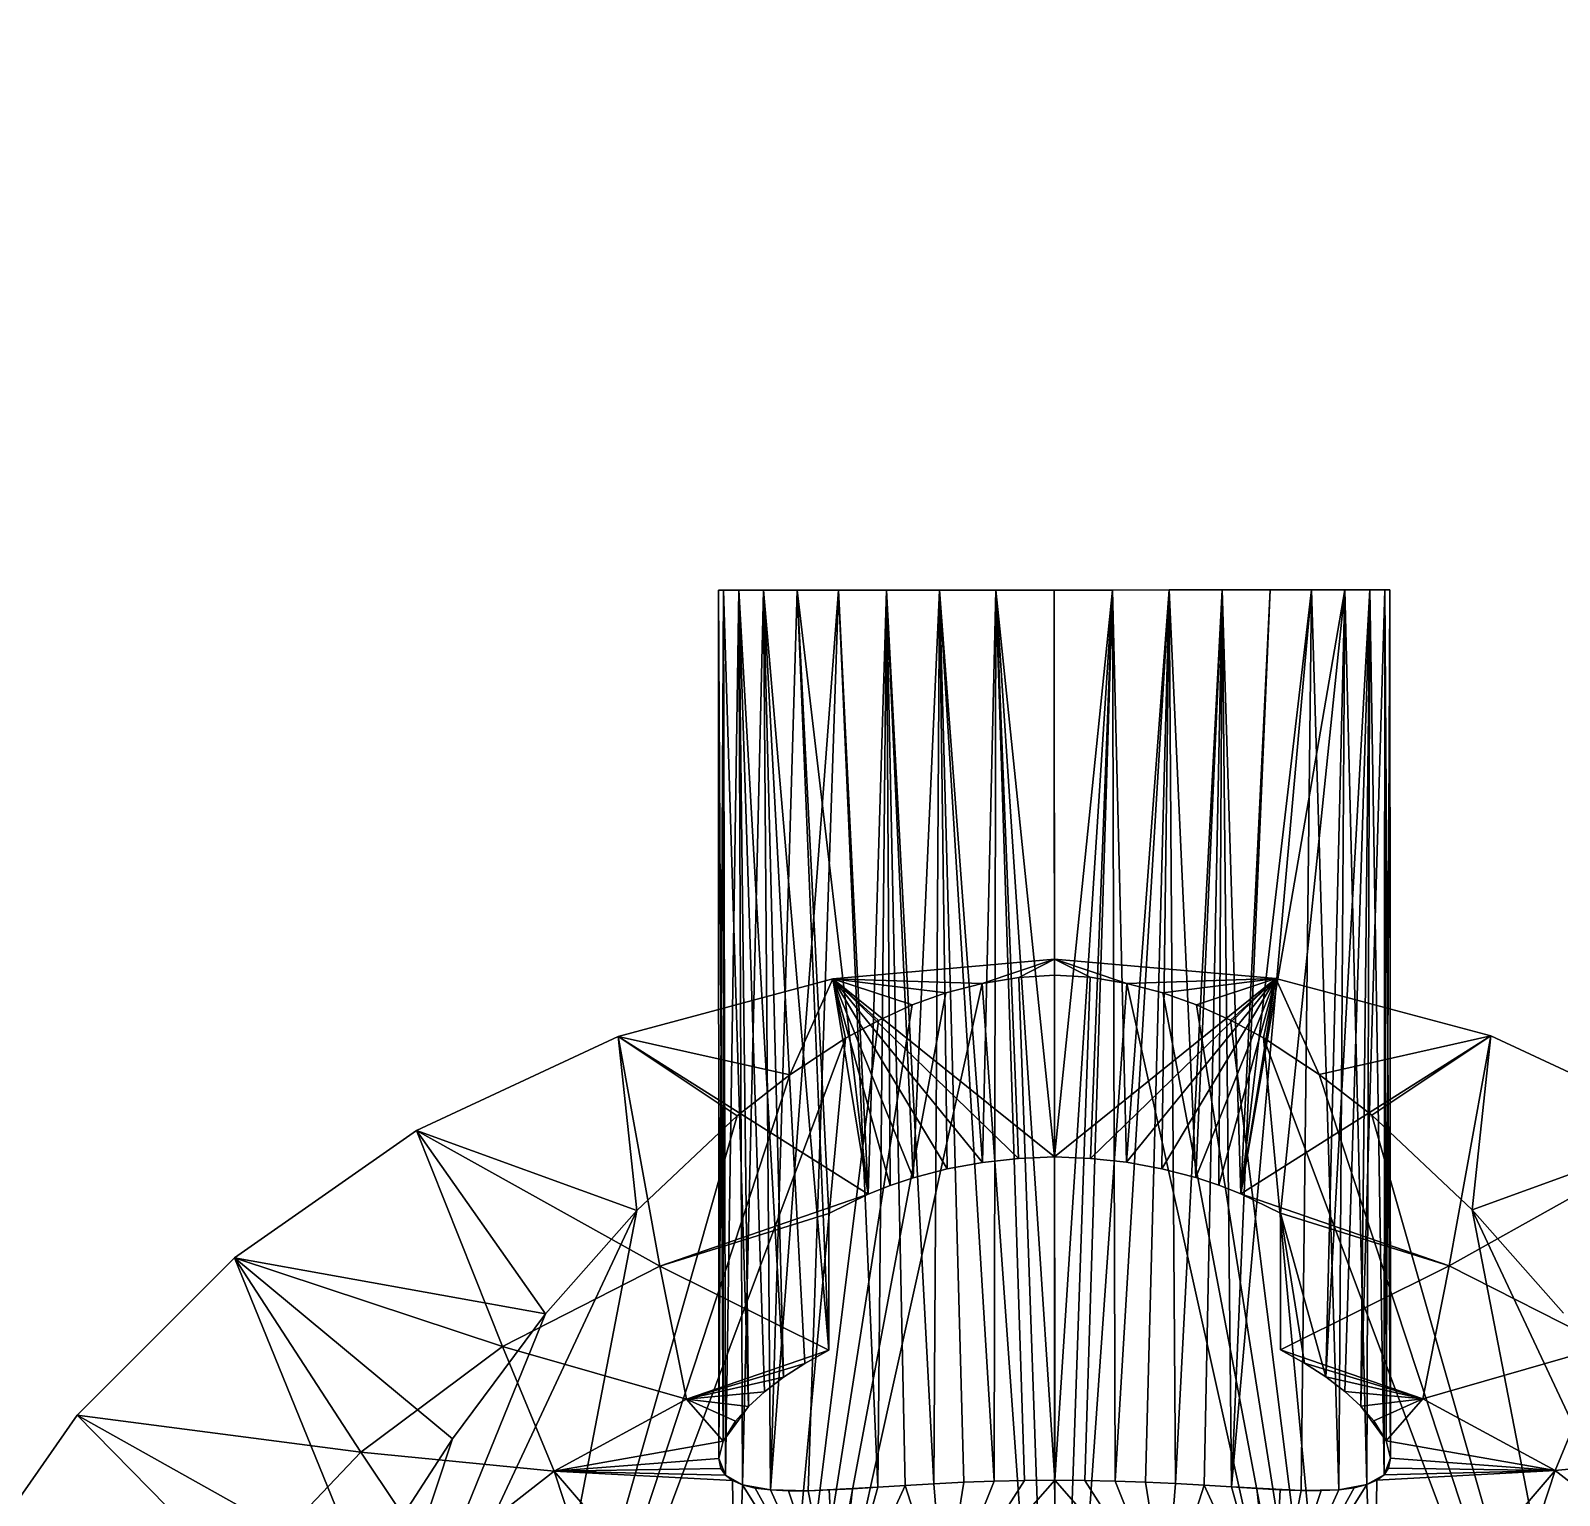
# Model space of a CAD drawing. Header units: inches. Extents: x 0 to 46333, y 12439 to 30520.
# Drawn here: x 16266.07 to 16311.71, y 16808.04 to 16851.79 of the extents above; entities that cross this region are included whole.
import ezdxf

# ---------------------------------------------------------------- set-up
doc = ezdxf.new("R2010")
doc.units = ezdxf.units.IN
doc.header["$MEASUREMENT"] = 0
doc.layers.add('DLX_FL1_LUM', color=7, linetype='Continuous', true_color=0xffd400)
doc.layers.add('DOOR', color=2, linetype='Continuous', lineweight=0)
doc.layers.add('v.p', color=7, linetype='Continuous')

# ---------------------------------------------------------------- blocks, each defined once
blk = doc.blocks.new('first floor civil')
at = {"layer": 'DOOR', "color": 9}
blk.add_arc((598596.828, 123266.195), 900, 270, 0, dxfattribs=at)

msp = doc.modelspace()

# ---------------------------------------------------------------- linework, layer by layer
at = {"layer": 'DLX_FL1_LUM'}
for points in [[(16306.048, 16835.085, 0), (16286.607, 16835.074, 0)], [(16306.501, 16835.085, 0), (16286.607, 16835.074, 0)], [(16286.607, 16835.074, 0), (16306.048, 16835.085, 0)], [(16306.652, 16835.085, 0), (16286.607, 16835.074, 0)], [(16286.607, 16835.074, 0), (16306.501, 16835.085, 0)], [(16306.501, 16835.085, 0), (16286.607, 16835.074, 0)], [(16286.607, 16835.074, 0), (16306.652, 16835.085, 0)], [(16306.048, 16835.085, 0), (16286.607, 16835.074, 0)], [(16286.607, 16835.074, 0), (16306.501, 16835.085, 0)], [(16286.607, 16835.074, 0), (16306.048, 16835.085, 0)], [(16304.308, 16835.084, 0), (16286.607, 16835.074, 0)], [(16305.31, 16835.084, 0), (16286.607, 16835.074, 0)], [(16286.607, 16835.074, 0), (16304.308, 16835.084, 0)], [(16286.607, 16835.074, 0), (16305.31, 16835.084, 0)], [(16305.31, 16835.084, 0), (16286.607, 16835.074, 0)], [(16304.308, 16835.084, 0), (16286.607, 16835.074, 0)], [(16286.607, 16835.074, 0), (16305.31, 16835.084, 0)], [(16286.607, 16835.074, 0), (16304.308, 16835.084, 0)], [(16303.072, 16835.083, 0), (16286.607, 16835.074, 0)], [(16286.607, 16835.074, 0), (16303.072, 16835.083, 0)], [(16303.072, 16835.083, 0), (16286.607, 16835.074, 0)], [(16286.607, 16835.074, 0), (16303.072, 16835.083, 0)], [(16300.059, 16835.082, 0), (16286.607, 16835.074, 0)], [(16301.642, 16835.082, 0), (16286.607, 16835.074, 0)], [(16286.607, 16835.074, 0), (16300.059, 16835.082, 0)], [(16286.607, 16835.074, 0), (16301.642, 16835.082, 0)], [(16301.642, 16835.082, 0), (16286.607, 16835.074, 0)], [(16300.059, 16835.082, 0), (16286.607, 16835.074, 0)], [(16286.607, 16835.074, 0), (16301.642, 16835.082, 0)], [(16286.607, 16835.074, 0), (16300.059, 16835.082, 0)], [(16298.37, 16835.081, 0), (16286.607, 16835.074, 0)], [(16286.607, 16835.074, 0), (16298.37, 16835.081, 0)], [(16298.37, 16835.081, 0), (16286.607, 16835.074, 0)], [(16286.607, 16835.074, 0), (16298.37, 16835.081, 0)], [(16296.629, 16835.08, 0), (16286.607, 16835.074, 0)], [(16286.607, 16835.074, 0), (16296.629, 16835.08, 0)], [(16296.629, 16835.08, 0), (16286.607, 16835.074, 0)], [(16286.607, 16835.074, 0), (16296.629, 16835.08, 0)], [(16294.889, 16835.079, 0), (16286.607, 16835.074, 0)], [(16286.607, 16835.074, 0), (16294.889, 16835.079, 0)], [(16294.889, 16835.079, 0), (16286.607, 16835.074, 0)], [(16286.607, 16835.074, 0), (16294.889, 16835.079, 0)], [(16293.201, 16835.078, 0), (16286.607, 16835.074, 0)], [(16286.607, 16835.074, 0), (16293.201, 16835.078, 0)], [(16293.201, 16835.078, 0), (16286.607, 16835.074, 0)], [(16286.607, 16835.074, 0), (16293.201, 16835.078, 0)], [(16291.618, 16835.077, 0), (16286.607, 16835.074, 0)], [(16286.607, 16835.074, 0), (16291.618, 16835.077, 0)], [(16291.618, 16835.077, 0), (16286.607, 16835.074, 0)], [(16286.607, 16835.074, 0), (16291.618, 16835.077, 0)], [(16290.186, 16835.076, 0), (16286.607, 16835.074, 0)], [(16286.607, 16835.074, 0), (16290.186, 16835.076, 0)], [(16290.186, 16835.076, 0), (16286.607, 16835.074, 0)], [(16286.607, 16835.074, 0), (16290.186, 16835.076, 0)], [(16287.949, 16835.075, 0), (16286.607, 16835.074, 0)], [(16288.951, 16835.075, 0), (16286.607, 16835.074, 0)], [(16286.607, 16835.074, 0), (16287.949, 16835.075, 0)], [(16286.607, 16835.074, 0), (16288.951, 16835.075, 0)], [(16288.951, 16835.075, 0), (16286.607, 16835.074, 0)], [(16287.949, 16835.075, 0), (16286.607, 16835.074, 0)], [(16286.607, 16835.074, 0), (16288.951, 16835.075, 0)], [(16286.607, 16835.074, 0), (16287.949, 16835.075, 0)], [(16286.621, 16809.138, 0), (16286.607, 16835.074, 0)], [(16286.607, 16835.074, 0), (16286.747, 16809.658, 0)], [(16286.747, 16809.658, 0), (16286.607, 16835.074, 0)], [(16286.607, 16835.074, 0), (16286.758, 16835.074, 0)], [(16286.758, 16835.074, 0), (16286.607, 16835.074, 0)], [(16286.607, 16835.074, 0), (16286.621, 16809.138, 0)], [(16287.211, 16835.074, 0), (16286.607, 16835.074, 0)], [(16286.607, 16835.074, 0), (16286.758, 16835.074, 0)], [(16286.607, 16835.074, 0), (16287.211, 16835.074, 0)], [(16287.211, 16835.074, 0), (16286.607, 16835.074, 0)], [(16286.758, 16835.074, 0), (16286.607, 16835.074, 0)], [(16286.607, 16835.074, 0), (16287.211, 16835.074, 0)], [(16286.621, 16809.138, 0), (16286.758, 16835.074, 0)], [(16286.758, 16835.074, 0), (16286.621, 16809.138, 0)], [(16286.758, 16835.074, 0), (16286.747, 16809.658, 0)], [(16286.747, 16809.658, 0), (16286.758, 16835.074, 0)], [(16286.758, 16835.074, 0), (16287.5, 16810.69, 0)], [(16287.5, 16810.69, 0), (16286.758, 16835.074, 0)], [(16286.758, 16835.074, 0), (16287.211, 16835.074, 0)], [(16286.758, 16835.074, 0), (16286.812, 16808.646, 0)], [(16287.211, 16835.074, 0), (16286.758, 16835.074, 0)], [(16286.812, 16808.646, 0), (16286.758, 16835.074, 0)], [(16286.758, 16835.074, 0), (16287.211, 16835.074, 0)], [(16287.211, 16835.074, 0), (16286.758, 16835.074, 0)], [(16287.211, 16835.074, 0), (16286.812, 16808.646, 0)], [(16286.812, 16808.646, 0), (16287.211, 16835.074, 0)], [(16287.211, 16835.074, 0), (16287.949, 16835.075, 0)], [(16287.949, 16835.075, 0), (16287.211, 16835.074, 0)], [(16287.211, 16835.074, 0), (16287.949, 16835.075, 0)], [(16287.949, 16835.075, 0), (16287.211, 16835.074, 0)], [(16287.211, 16835.074, 0), (16287.5, 16810.69, 0)], [(16287.5, 16810.69, 0), (16287.211, 16835.074, 0)], [(16287.211, 16835.074, 0), (16287.98, 16811.13, 0)], [(16287.211, 16835.074, 0), (16288.546, 16811.566, 0)], [(16287.98, 16811.13, 0), (16287.211, 16835.074, 0)], [(16288.546, 16811.566, 0), (16287.211, 16835.074, 0)], [(16287.211, 16835.074, 0), (16287.322, 16808.35, 0)], [(16287.322, 16808.35, 0), (16287.211, 16835.074, 0)], [(16287.949, 16835.075, 0), (16287.322, 16808.35, 0)], [(16287.322, 16808.35, 0), (16287.949, 16835.075, 0)], [(16287.949, 16835.075, 0), (16288.546, 16811.566, 0)], [(16288.546, 16811.566, 0), (16287.949, 16835.075, 0)], [(16287.949, 16835.075, 0), (16289.182, 16811.983, 0)], [(16289.182, 16811.983, 0), (16287.949, 16835.075, 0)], [(16287.949, 16835.075, 0), (16289.899, 16812.379, 0)], [(16289.899, 16812.379, 0), (16287.949, 16835.075, 0)], [(16287.949, 16835.075, 0), (16288.951, 16835.075, 0)], [(16287.949, 16835.075, 0), (16288.162, 16808.2, 0)], [(16288.951, 16835.075, 0), (16287.949, 16835.075, 0)], [(16288.162, 16808.2, 0), (16287.949, 16835.075, 0)], [(16287.949, 16835.075, 0), (16288.951, 16835.075, 0)], [(16288.951, 16835.075, 0), (16287.949, 16835.075, 0)], [(16290.186, 16835.076, 0), (16288.162, 16808.2, 0)], [(16288.162, 16808.2, 0), (16290.186, 16835.076, 0)], [(16288.951, 16835.075, 0), (16288.162, 16808.2, 0)], [(16288.162, 16808.2, 0), (16288.951, 16835.075, 0)], [(16288.951, 16835.075, 0), (16290.186, 16835.076, 0)], [(16290.186, 16835.076, 0), (16288.951, 16835.075, 0)], [(16288.951, 16835.075, 0), (16290.186, 16835.076, 0)], [(16290.186, 16835.076, 0), (16288.951, 16835.075, 0)], [(16288.951, 16835.075, 0), (16289.899, 16812.379, 0)], [(16289.897, 16816.457, 0), (16288.951, 16835.075, 0)], [(16288.951, 16835.075, 0), (16291.079, 16817.037, 0)], [(16289.899, 16812.379, 0), (16288.951, 16835.075, 0)], [(16288.951, 16835.075, 0), (16289.897, 16816.457, 0)], [(16291.079, 16817.037, 0), (16288.951, 16835.075, 0)], [(16290.186, 16835.076, 0), (16289.282, 16808.178, 0)], [(16289.282, 16808.178, 0), (16290.186, 16835.076, 0)], [(16290.186, 16835.076, 0), (16291.618, 16835.077, 0)], [(16291.618, 16835.077, 0), (16290.186, 16835.076, 0)], [(16290.186, 16835.076, 0), (16291.618, 16835.077, 0)], [(16291.618, 16835.077, 0), (16290.186, 16835.076, 0)], [(16290.186, 16835.076, 0), (16291.079, 16817.037, 0)], [(16291.079, 16817.037, 0), (16290.186, 16835.076, 0)], [(16290.186, 16835.076, 0), (16291.364, 16808.285, 0)], [(16291.364, 16808.285, 0), (16290.186, 16835.076, 0)], [(16291.618, 16835.077, 0), (16291.079, 16817.037, 0)], [(16291.079, 16817.037, 0), (16291.618, 16835.077, 0)], [(16291.618, 16835.077, 0), (16291.364, 16808.285, 0)], [(16291.364, 16808.285, 0), (16291.618, 16835.077, 0)], [(16291.618, 16835.077, 0), (16293.201, 16835.078, 0)], [(16293.201, 16835.078, 0), (16291.618, 16835.077, 0)], [(16291.618, 16835.077, 0), (16293.201, 16835.078, 0)], [(16293.201, 16835.078, 0), (16291.618, 16835.077, 0)], [(16291.733, 16817.296, 0), (16291.618, 16835.077, 0)], [(16291.618, 16835.077, 0), (16292.423, 16817.526, 0)], [(16291.618, 16835.077, 0), (16291.733, 16817.296, 0)], [(16292.423, 16817.526, 0), (16291.618, 16835.077, 0)], [(16291.618, 16835.077, 0), (16293.037, 16808.388, 0)], [(16291.618, 16835.077, 0), (16292.178, 16808.337, 0)], [(16293.037, 16808.388, 0), (16291.618, 16835.077, 0)], [(16292.178, 16808.337, 0), (16291.618, 16835.077, 0)], [(16293.201, 16835.078, 0), (16292.423, 16817.526, 0)], [(16292.423, 16817.526, 0), (16293.201, 16835.078, 0)], [(16293.201, 16835.078, 0), (16293.037, 16808.388, 0)], [(16293.037, 16808.388, 0), (16293.201, 16835.078, 0)], [(16293.201, 16835.078, 0), (16294.889, 16835.079, 0)], [(16294.889, 16835.079, 0), (16293.201, 16835.078, 0)], [(16293.201, 16835.078, 0), (16294.889, 16835.079, 0)], [(16294.889, 16835.079, 0), (16293.201, 16835.078, 0)], [(16293.434, 16817.79, 0), (16293.201, 16835.078, 0)], [(16293.201, 16835.078, 0), (16294.486, 16817.985, 0)], [(16293.201, 16835.078, 0), (16293.434, 16817.79, 0)], [(16294.486, 16817.985, 0), (16293.201, 16835.078, 0)], [(16293.201, 16835.078, 0), (16294.837, 16808.465, 0)], [(16293.201, 16835.078, 0), (16293.927, 16808.432, 0)], [(16294.837, 16808.465, 0), (16293.201, 16835.078, 0)], [(16293.927, 16808.432, 0), (16293.201, 16835.078, 0)], [(16294.889, 16835.079, 0), (16294.486, 16817.985, 0)], [(16294.486, 16817.985, 0), (16294.889, 16835.079, 0)], [(16294.889, 16835.079, 0), (16294.837, 16808.465, 0)], [(16294.837, 16808.465, 0), (16294.889, 16835.079, 0)], [(16294.889, 16835.079, 0), (16296.629, 16835.08, 0)], [(16296.629, 16835.08, 0), (16294.889, 16835.079, 0)], [(16294.889, 16835.079, 0), (16296.629, 16835.08, 0)], [(16296.629, 16835.08, 0), (16294.889, 16835.079, 0)], [(16296.638, 16818.146, 0), (16294.889, 16835.079, 0)], [(16295.562, 16818.105, 0), (16294.889, 16835.079, 0)], [(16294.889, 16835.079, 0), (16296.638, 16818.146, 0)], [(16294.889, 16835.079, 0), (16295.562, 16818.105, 0)], [(16294.889, 16835.079, 0), (16296.644, 16808.496, 0)], [(16294.889, 16835.079, 0), (16295.747, 16808.487, 0)], [(16296.644, 16808.496, 0), (16294.889, 16835.079, 0)], [(16295.747, 16808.487, 0), (16294.889, 16835.079, 0)], [(16296.629, 16835.08, 0), (16298.37, 16835.081, 0)], [(16298.37, 16835.081, 0), (16296.629, 16835.08, 0)], [(16296.629, 16835.08, 0), (16298.37, 16835.081, 0)], [(16298.37, 16835.081, 0), (16296.629, 16835.08, 0)], [(16296.629, 16835.08, 0), (16296.638, 16818.146, 0)], [(16296.638, 16818.146, 0), (16296.629, 16835.08, 0)], [(16296.629, 16835.08, 0), (16296.644, 16808.496, 0)], [(16296.644, 16808.496, 0), (16296.629, 16835.08, 0)], [(16298.37, 16835.081, 0), (16296.638, 16818.146, 0)], [(16296.638, 16818.146, 0), (16298.37, 16835.081, 0)], [(16298.37, 16835.081, 0), (16296.644, 16808.496, 0)], [(16296.644, 16808.496, 0), (16298.37, 16835.081, 0)], [(16298.37, 16835.081, 0), (16297.539, 16808.488, 0)], [(16297.539, 16808.488, 0), (16298.37, 16835.081, 0)], [(16298.37, 16835.081, 0), (16297.717, 16818.106, 0)], [(16297.717, 16818.106, 0), (16298.37, 16835.081, 0)], [(16298.37, 16835.081, 0), (16300.059, 16835.082, 0)], [(16300.059, 16835.082, 0), (16298.37, 16835.081, 0)], [(16298.37, 16835.081, 0), (16300.059, 16835.082, 0)], [(16300.059, 16835.082, 0), (16298.37, 16835.081, 0)], [(16298.37, 16835.081, 0), (16298.791, 16817.987, 0)], [(16298.791, 16817.987, 0), (16298.37, 16835.081, 0)], [(16298.37, 16835.081, 0), (16298.451, 16808.467, 0)], [(16298.451, 16808.467, 0), (16298.37, 16835.081, 0)], [(16300.059, 16835.082, 0), (16298.451, 16808.467, 0)], [(16298.451, 16808.467, 0), (16300.059, 16835.082, 0)], [(16300.059, 16835.082, 0), (16298.791, 16817.987, 0)], [(16298.791, 16817.987, 0), (16300.059, 16835.082, 0)], [(16299.359, 16808.434, 0), (16300.059, 16835.082, 0)], [(16300.059, 16835.082, 0), (16299.359, 16808.434, 0)], [(16300.059, 16835.082, 0), (16299.844, 16817.794, 0)], [(16299.844, 16817.794, 0), (16300.059, 16835.082, 0)], [(16300.059, 16835.082, 0), (16300.854, 16817.531, 0)], [(16300.854, 16817.531, 0), (16300.059, 16835.082, 0)], [(16300.059, 16835.082, 0), (16301.642, 16835.082, 0)], [(16300.059, 16835.082, 0), (16300.252, 16808.391, 0)], [(16301.642, 16835.082, 0), (16300.059, 16835.082, 0)], [(16300.252, 16808.391, 0), (16300.059, 16835.082, 0)], [(16300.059, 16835.082, 0), (16301.642, 16835.082, 0)], [(16301.642, 16835.082, 0), (16300.059, 16835.082, 0)], [(16301.642, 16835.082, 0), (16300.252, 16808.391, 0)], [(16300.252, 16808.391, 0), (16301.642, 16835.082, 0)], [(16301.642, 16835.082, 0), (16300.854, 16817.531, 0)], [(16300.854, 16817.531, 0), (16301.642, 16835.082, 0)], [(16301.11, 16808.342, 0), (16301.642, 16835.082, 0)], [(16301.642, 16835.082, 0), (16301.11, 16808.342, 0)], [(16301.642, 16835.082, 0), (16301.544, 16817.3, 0)], [(16301.544, 16817.3, 0), (16301.642, 16835.082, 0)], [(16301.642, 16835.082, 0), (16303.072, 16835.083, 0)], [(16303.072, 16835.083, 0), (16301.642, 16835.082, 0)], [(16301.642, 16835.082, 0), (16303.072, 16835.083, 0)], [(16303.072, 16835.083, 0), (16301.642, 16835.082, 0)], [(16301.642, 16835.082, 0), (16302.198, 16817.042, 0)], [(16302.198, 16817.042, 0), (16301.642, 16835.082, 0)], [(16301.642, 16835.082, 0), (16301.924, 16808.29, 0)], [(16301.924, 16808.29, 0), (16301.642, 16835.082, 0)], [(16304.308, 16835.084, 0), (16301.924, 16808.29, 0)], [(16301.924, 16808.29, 0), (16304.308, 16835.084, 0)], [(16303.072, 16835.083, 0), (16301.924, 16808.29, 0)], [(16301.924, 16808.29, 0), (16303.072, 16835.083, 0)], [(16302.198, 16817.042, 0), (16304.308, 16835.084, 0)], [(16305.31, 16835.084, 0), (16302.198, 16817.042, 0)], [(16304.308, 16835.084, 0), (16302.198, 16817.042, 0)], [(16302.198, 16817.042, 0), (16305.31, 16835.084, 0)], [(16302.198, 16817.042, 0), (16303.072, 16835.083, 0)], [(16303.072, 16835.083, 0), (16302.198, 16817.042, 0)], [(16303.072, 16835.083, 0), (16304.308, 16835.084, 0)], [(16304.308, 16835.084, 0), (16303.072, 16835.083, 0)], [(16303.072, 16835.083, 0), (16304.308, 16835.084, 0)], [(16304.308, 16835.084, 0), (16303.072, 16835.083, 0)], [(16305.31, 16835.084, 0), (16303.383, 16816.465, 0)], [(16303.383, 16816.465, 0), (16305.31, 16835.084, 0)], [(16304.308, 16835.084, 0), (16304.006, 16808.186, 0)], [(16304.006, 16808.186, 0), (16304.308, 16835.084, 0)], [(16304.308, 16835.084, 0), (16305.31, 16835.084, 0)], [(16304.308, 16835.084, 0), (16305.125, 16808.209, 0)], [(16305.31, 16835.084, 0), (16304.308, 16835.084, 0)], [(16305.125, 16808.209, 0), (16304.308, 16835.084, 0)], [(16304.308, 16835.084, 0), (16305.31, 16835.084, 0)], [(16305.31, 16835.084, 0), (16304.308, 16835.084, 0)], [(16306.048, 16835.085, 0), (16304.739, 16811.575, 0)], [(16304.739, 16811.575, 0), (16306.048, 16835.085, 0)], [(16305.31, 16835.084, 0), (16304.739, 16811.575, 0)], [(16304.739, 16811.575, 0), (16305.31, 16835.084, 0)], [(16305.31, 16835.084, 0), (16305.125, 16808.209, 0)], [(16305.125, 16808.209, 0), (16305.31, 16835.084, 0)], [(16306.048, 16835.085, 0), (16305.305, 16811.14, 0)], [(16305.305, 16811.14, 0), (16306.048, 16835.085, 0)], [(16305.31, 16835.084, 0), (16306.048, 16835.085, 0)], [(16306.048, 16835.085, 0), (16305.31, 16835.084, 0)], [(16305.31, 16835.084, 0), (16306.048, 16835.085, 0)], [(16306.048, 16835.085, 0), (16305.31, 16835.084, 0)], [(16305.31, 16835.084, 0), (16305.966, 16808.36, 0)], [(16305.966, 16808.36, 0), (16305.31, 16835.084, 0)], [(16306.048, 16835.085, 0), (16305.784, 16810.7, 0)], [(16305.784, 16810.7, 0), (16306.048, 16835.085, 0)], [(16306.501, 16835.085, 0), (16305.784, 16810.7, 0)], [(16305.784, 16810.7, 0), (16306.501, 16835.085, 0)], [(16306.048, 16835.085, 0), (16305.966, 16808.36, 0)], [(16305.966, 16808.36, 0), (16306.048, 16835.085, 0)], [(16306.048, 16835.085, 0), (16306.501, 16835.085, 0)], [(16306.048, 16835.085, 0), (16306.476, 16808.656, 0)], [(16306.501, 16835.085, 0), (16306.048, 16835.085, 0)], [(16306.476, 16808.656, 0), (16306.048, 16835.085, 0)], [(16306.048, 16835.085, 0), (16306.501, 16835.085, 0)], [(16306.501, 16835.085, 0), (16306.048, 16835.085, 0)], [(16306.501, 16835.085, 0), (16306.476, 16808.656, 0)], [(16306.476, 16808.656, 0), (16306.501, 16835.085, 0)], [(16306.501, 16835.085, 0), (16306.54, 16809.668, 0)], [(16306.54, 16809.668, 0), (16306.501, 16835.085, 0)], [(16306.501, 16835.085, 0), (16306.652, 16835.085, 0)], [(16306.652, 16835.085, 0), (16306.501, 16835.085, 0)], [(16306.501, 16835.085, 0), (16306.668, 16809.148, 0)], [(16306.668, 16809.148, 0), (16306.501, 16835.085, 0)], [(16306.501, 16835.085, 0), (16306.652, 16835.085, 0)], [(16306.652, 16835.085, 0), (16306.501, 16835.085, 0)], [(16306.652, 16835.085, 0), (16306.54, 16809.668, 0)], [(16306.54, 16809.668, 0), (16306.652, 16835.085, 0)], [(16306.652, 16835.085, 0), (16306.668, 16809.148, 0)], [(16306.668, 16809.148, 0), (16306.652, 16835.085, 0)], [(16296.635, 16824.054, 0), (16290.022, 16823.472, 0)], [(16290.022, 16823.472, 0), (16296.635, 16824.054, 0)], [(16296.635, 16824.054, 0), (16294.474, 16823.328, 0)], [(16294.474, 16823.328, 0), (16296.635, 16824.054, 0)], [(16295.572, 16823.511, 0), (16296.635, 16824.054, 0)], [(16296.635, 16824.054, 0), (16295.572, 16823.511, 0)], [(16296.635, 16824.054, 0), (16296.638, 16818.146, 0)], [(16303.249, 16823.479, 0), (16296.635, 16824.054, 0)], [(16296.638, 16818.146, 0), (16296.635, 16824.054, 0)], [(16298.797, 16823.33, 0), (16296.635, 16824.054, 0)], [(16296.635, 16824.054, 0), (16303.249, 16823.479, 0)], [(16297.699, 16823.513, 0), (16296.635, 16824.054, 0)], [(16296.635, 16824.054, 0), (16298.797, 16823.33, 0)], [(16296.636, 16823.577, 0), (16296.635, 16824.054, 0)], [(16296.635, 16824.054, 0), (16297.699, 16823.513, 0)], [(16296.635, 16824.054, 0), (16296.636, 16823.577, 0)], [(16290.022, 16823.472, 0), (16283.61, 16821.75, 0)], [(16283.61, 16821.75, 0), (16290.022, 16823.472, 0)], [(16294.474, 16823.328, 0), (16287.72, 16792.842, 0)], [(16287.72, 16792.842, 0), (16294.474, 16823.328, 0)], [(16290.022, 16823.472, 0), (16288.735, 16820.602, 0)], [(16288.735, 16820.602, 0), (16290.022, 16823.472, 0)], [(16290.022, 16823.472, 0), (16296.638, 16818.146, 0)], [(16291.079, 16817.037, 0), (16290.022, 16823.472, 0)], [(16290.022, 16823.472, 0), (16295.562, 16818.105, 0)], [(16296.638, 16818.146, 0), (16290.022, 16823.472, 0)], [(16290.022, 16823.472, 0), (16294.486, 16817.985, 0)], [(16295.562, 16818.105, 0), (16290.022, 16823.472, 0)], [(16290.022, 16823.472, 0), (16293.434, 16817.79, 0)], [(16294.486, 16817.985, 0), (16290.022, 16823.472, 0)], [(16290.022, 16823.472, 0), (16292.423, 16817.526, 0)], [(16293.434, 16817.79, 0), (16290.022, 16823.472, 0)], [(16290.022, 16823.472, 0), (16291.733, 16817.296, 0)], [(16292.423, 16817.526, 0), (16290.022, 16823.472, 0)], [(16290.022, 16823.472, 0), (16291.079, 16817.037, 0)], [(16291.733, 16817.296, 0), (16290.022, 16823.472, 0)], [(16291.381, 16822.224, 0), (16290.022, 16823.472, 0)], [(16290.022, 16823.472, 0), (16292.39, 16822.688, 0)], [(16294.474, 16823.328, 0), (16290.022, 16823.472, 0)], [(16293.396, 16823.047, 0), (16290.022, 16823.472, 0)], [(16290.022, 16823.472, 0), (16294.474, 16823.328, 0)], [(16292.39, 16822.688, 0), (16290.022, 16823.472, 0)], [(16290.022, 16823.472, 0), (16293.396, 16823.047, 0)], [(16290.402, 16821.695, 0), (16290.022, 16823.472, 0)], [(16290.022, 16823.472, 0), (16291.381, 16822.224, 0)], [(16290.022, 16823.472, 0), (16290.402, 16821.695, 0)], [(16294.474, 16823.328, 0), (16293.396, 16823.047, 0)], [(16293.396, 16823.047, 0), (16294.474, 16823.328, 0)], [(16295.572, 16823.511, 0), (16294.474, 16823.328, 0)], [(16294.474, 16823.328, 0), (16295.572, 16823.511, 0)], [(16294.474, 16823.328, 0), (16296.652, 16792.847, 0)], [(16296.652, 16792.847, 0), (16294.474, 16823.328, 0)], [(16296.636, 16823.577, 0), (16295.572, 16823.511, 0)], [(16295.572, 16823.511, 0), (16296.636, 16823.577, 0)], [(16295.572, 16823.511, 0), (16296.652, 16792.847, 0)], [(16296.652, 16792.847, 0), (16295.572, 16823.511, 0)], [(16297.699, 16823.513, 0), (16296.636, 16823.577, 0)], [(16296.636, 16823.577, 0), (16296.652, 16792.847, 0)], [(16296.652, 16792.847, 0), (16296.636, 16823.577, 0)], [(16296.636, 16823.577, 0), (16297.699, 16823.513, 0)], [(16296.638, 16818.146, 0), (16303.249, 16823.479, 0)], [(16303.249, 16823.479, 0), (16296.638, 16818.146, 0)], [(16296.652, 16792.847, 0), (16297.699, 16823.513, 0)], [(16297.699, 16823.513, 0), (16296.652, 16792.847, 0)], [(16298.797, 16823.33, 0), (16296.652, 16792.847, 0)], [(16296.652, 16792.847, 0), (16298.797, 16823.33, 0)], [(16298.797, 16823.33, 0), (16297.699, 16823.513, 0)], [(16297.699, 16823.513, 0), (16298.797, 16823.33, 0)], [(16297.717, 16818.106, 0), (16303.249, 16823.479, 0)], [(16303.249, 16823.479, 0), (16297.717, 16818.106, 0)], [(16298.791, 16817.987, 0), (16303.249, 16823.479, 0)], [(16303.249, 16823.479, 0), (16298.791, 16817.987, 0)], [(16303.249, 16823.479, 0), (16298.797, 16823.33, 0)], [(16298.797, 16823.33, 0), (16303.249, 16823.479, 0)], [(16299.875, 16823.051, 0), (16298.797, 16823.33, 0)], [(16298.797, 16823.33, 0), (16305.586, 16792.851, 0)], [(16305.586, 16792.851, 0), (16298.797, 16823.33, 0)], [(16298.797, 16823.33, 0), (16299.875, 16823.051, 0)], [(16299.844, 16817.794, 0), (16303.249, 16823.479, 0)], [(16303.249, 16823.479, 0), (16299.844, 16817.794, 0)], [(16299.875, 16823.051, 0), (16303.249, 16823.479, 0)], [(16303.249, 16823.479, 0), (16299.875, 16823.051, 0)], [(16300.854, 16817.531, 0), (16303.249, 16823.479, 0)], [(16303.249, 16823.479, 0), (16300.854, 16817.531, 0)], [(16300.881, 16822.693, 0), (16303.249, 16823.479, 0)], [(16303.249, 16823.479, 0), (16300.881, 16822.693, 0)], [(16301.544, 16817.3, 0), (16303.249, 16823.479, 0)], [(16303.249, 16823.479, 0), (16301.544, 16817.3, 0)], [(16301.892, 16822.229, 0), (16303.249, 16823.479, 0)], [(16303.249, 16823.479, 0), (16301.892, 16822.229, 0)], [(16302.198, 16817.042, 0), (16303.249, 16823.479, 0)], [(16303.249, 16823.479, 0), (16302.198, 16817.042, 0)], [(16302.873, 16821.701, 0), (16303.249, 16823.479, 0)], [(16303.249, 16823.479, 0), (16302.873, 16821.701, 0)], [(16309.663, 16821.764, 0), (16303.249, 16823.479, 0)], [(16304.54, 16820.61, 0), (16303.249, 16823.479, 0)], [(16303.249, 16823.479, 0), (16309.663, 16821.764, 0)], [(16303.249, 16823.479, 0), (16304.54, 16820.61, 0)], [(16287.72, 16792.842, 0), (16293.396, 16823.047, 0)], [(16293.396, 16823.047, 0), (16287.72, 16792.842, 0)], [(16293.396, 16823.047, 0), (16292.39, 16822.688, 0)], [(16292.39, 16822.688, 0), (16293.396, 16823.047, 0)], [(16300.881, 16822.693, 0), (16299.875, 16823.051, 0)], [(16299.875, 16823.051, 0), (16305.586, 16792.851, 0)], [(16305.586, 16792.851, 0), (16299.875, 16823.051, 0)], [(16299.875, 16823.051, 0), (16300.881, 16822.693, 0)], [(16292.39, 16822.688, 0), (16287.72, 16792.842, 0)], [(16287.72, 16792.842, 0), (16292.39, 16822.688, 0)], [(16292.39, 16822.688, 0), (16291.381, 16822.224, 0)], [(16291.381, 16822.224, 0), (16292.39, 16822.688, 0)], [(16301.892, 16822.229, 0), (16300.881, 16822.693, 0)], [(16305.586, 16792.851, 0), (16300.881, 16822.693, 0)], [(16300.881, 16822.693, 0), (16301.892, 16822.229, 0)], [(16300.881, 16822.693, 0), (16305.586, 16792.851, 0)], [(16291.381, 16822.224, 0), (16287.72, 16792.842, 0)], [(16287.72, 16792.842, 0), (16291.381, 16822.224, 0)], [(16291.381, 16822.224, 0), (16290.402, 16821.695, 0)], [(16290.402, 16821.695, 0), (16291.381, 16822.224, 0)], [(16302.873, 16821.701, 0), (16301.892, 16822.229, 0)], [(16301.892, 16822.229, 0), (16305.586, 16792.851, 0)], [(16305.586, 16792.851, 0), (16301.892, 16822.229, 0)], [(16301.892, 16822.229, 0), (16302.873, 16821.701, 0)], [(16283.61, 16821.75, 0), (16277.593, 16818.941, 0)], [(16277.593, 16818.941, 0), (16283.61, 16821.75, 0)], [(16290.402, 16821.695, 0), (16279.61, 16792.837, 0)], [(16279.61, 16792.837, 0), (16290.402, 16821.695, 0)], [(16284.86, 16814.885, 0), (16283.61, 16821.75, 0)], [(16291.079, 16817.037, 0), (16283.61, 16821.75, 0)], [(16283.61, 16821.75, 0), (16284.86, 16814.885, 0)], [(16283.61, 16821.75, 0), (16291.079, 16817.037, 0)], [(16288.735, 16820.602, 0), (16283.61, 16821.75, 0)], [(16283.61, 16821.75, 0), (16284.172, 16816.551, 0)], [(16287.16, 16819.38, 0), (16283.61, 16821.75, 0)], [(16283.61, 16821.75, 0), (16288.735, 16820.602, 0)], [(16284.172, 16816.551, 0), (16283.61, 16821.75, 0)], [(16283.61, 16821.75, 0), (16287.16, 16819.38, 0)], [(16290.402, 16821.695, 0), (16287.72, 16792.842, 0)], [(16287.72, 16792.842, 0), (16290.402, 16821.695, 0)], [(16290.402, 16821.695, 0), (16288.735, 16820.602, 0)], [(16288.735, 16820.602, 0), (16290.402, 16821.695, 0)], [(16302.198, 16817.042, 0), (16309.663, 16821.764, 0)], [(16309.663, 16821.764, 0), (16302.198, 16817.042, 0)], [(16304.54, 16820.61, 0), (16302.873, 16821.701, 0)], [(16302.873, 16821.701, 0), (16305.586, 16792.851, 0)], [(16305.586, 16792.851, 0), (16302.873, 16821.701, 0)], [(16302.873, 16821.701, 0), (16313.695, 16792.855, 0)], [(16313.695, 16792.855, 0), (16302.873, 16821.701, 0)], [(16302.873, 16821.701, 0), (16304.54, 16820.61, 0)], [(16309.663, 16821.764, 0), (16304.54, 16820.61, 0)], [(16304.54, 16820.61, 0), (16309.663, 16821.764, 0)], [(16306.115, 16819.391, 0), (16309.663, 16821.764, 0)], [(16309.663, 16821.764, 0), (16306.115, 16819.391, 0)], [(16308.421, 16814.897, 0), (16309.663, 16821.764, 0)], [(16309.663, 16821.764, 0), (16308.421, 16814.897, 0)], [(16309.107, 16816.564, 0), (16309.663, 16821.764, 0)], [(16309.663, 16821.764, 0), (16309.107, 16816.564, 0)], [(16315.682, 16818.962, 0), (16309.663, 16821.764, 0)], [(16309.663, 16821.764, 0), (16315.682, 16818.962, 0)], [(16288.735, 16820.602, 0), (16279.61, 16792.837, 0)], [(16279.61, 16792.837, 0), (16288.735, 16820.602, 0)], [(16288.735, 16820.602, 0), (16287.16, 16819.38, 0)], [(16287.16, 16819.38, 0), (16288.735, 16820.602, 0)], [(16306.115, 16819.391, 0), (16304.54, 16820.61, 0)], [(16304.54, 16820.61, 0), (16313.695, 16792.855, 0)], [(16313.695, 16792.855, 0), (16304.54, 16820.61, 0)], [(16304.54, 16820.61, 0), (16306.115, 16819.391, 0)], [(16279.61, 16792.837, 0), (16287.16, 16819.38, 0)], [(16287.16, 16819.38, 0), (16279.61, 16792.837, 0)], [(16287.16, 16819.38, 0), (16284.172, 16816.551, 0)], [(16284.172, 16816.551, 0), (16287.16, 16819.38, 0)], [(16309.107, 16816.564, 0), (16306.115, 16819.391, 0)], [(16313.695, 16792.855, 0), (16306.115, 16819.391, 0)], [(16306.115, 16819.391, 0), (16309.107, 16816.564, 0)], [(16306.115, 16819.391, 0), (16313.695, 16792.855, 0)], [(16277.593, 16818.941, 0), (16272.158, 16815.13, 0)], [(16272.158, 16815.13, 0), (16277.593, 16818.941, 0)], [(16280.161, 16812.486, 0), (16277.593, 16818.941, 0)], [(16284.86, 16814.885, 0), (16277.593, 16818.941, 0)], [(16277.593, 16818.941, 0), (16280.161, 16812.486, 0)], [(16277.593, 16818.941, 0), (16284.86, 16814.885, 0)], [(16284.172, 16816.551, 0), (16277.593, 16818.941, 0)], [(16277.593, 16818.941, 0), (16281.447, 16813.461, 0)], [(16281.447, 16813.461, 0), (16277.593, 16818.941, 0)], [(16277.593, 16818.941, 0), (16284.172, 16816.551, 0)], [(16315.682, 16818.962, 0), (16308.421, 16814.897, 0)], [(16308.421, 16814.897, 0), (16315.682, 16818.962, 0)], [(16315.682, 16818.962, 0), (16309.107, 16816.564, 0)], [(16309.107, 16816.564, 0), (16315.682, 16818.962, 0)], [(16292.423, 16817.526, 0), (16293.434, 16817.79, 0)], [(16293.434, 16817.79, 0), (16292.423, 16817.526, 0)], [(16293.434, 16817.79, 0), (16294.486, 16817.985, 0)], [(16294.486, 16817.985, 0), (16293.434, 16817.79, 0)], [(16294.486, 16817.985, 0), (16295.562, 16818.105, 0)], [(16295.562, 16818.105, 0), (16294.486, 16817.985, 0)], [(16295.562, 16818.105, 0), (16296.638, 16818.146, 0)], [(16296.638, 16818.146, 0), (16295.562, 16818.105, 0)], [(16296.638, 16818.146, 0), (16297.717, 16818.106, 0)], [(16297.717, 16818.106, 0), (16296.638, 16818.146, 0)], [(16297.717, 16818.106, 0), (16298.791, 16817.987, 0)], [(16298.791, 16817.987, 0), (16297.717, 16818.106, 0)], [(16298.791, 16817.987, 0), (16299.844, 16817.794, 0)], [(16299.844, 16817.794, 0), (16298.791, 16817.987, 0)], [(16299.844, 16817.794, 0), (16300.854, 16817.531, 0)], [(16300.854, 16817.531, 0), (16299.844, 16817.794, 0)], [(16291.733, 16817.296, 0), (16292.423, 16817.526, 0)], [(16292.423, 16817.526, 0), (16291.733, 16817.296, 0)], [(16300.854, 16817.531, 0), (16301.544, 16817.3, 0)], [(16301.544, 16817.3, 0), (16300.854, 16817.531, 0)], [(16291.079, 16817.037, 0), (16284.86, 16814.885, 0)], [(16284.86, 16814.885, 0), (16291.079, 16817.037, 0)], [(16289.897, 16816.457, 0), (16291.079, 16817.037, 0)], [(16291.079, 16817.037, 0), (16289.897, 16816.457, 0)], [(16291.079, 16817.037, 0), (16291.733, 16817.296, 0)], [(16291.733, 16817.296, 0), (16291.079, 16817.037, 0)], [(16301.544, 16817.3, 0), (16302.198, 16817.042, 0)], [(16302.198, 16817.042, 0), (16301.544, 16817.3, 0)], [(16308.421, 16814.897, 0), (16302.198, 16817.042, 0)], [(16302.198, 16817.042, 0), (16303.383, 16816.465, 0)], [(16302.198, 16817.042, 0), (16308.421, 16814.897, 0)], [(16303.383, 16816.465, 0), (16302.198, 16817.042, 0)], [(16284.172, 16816.551, 0), (16273.07, 16792.833, 0)], [(16273.07, 16792.833, 0), (16284.172, 16816.551, 0)], [(16284.172, 16816.551, 0), (16279.61, 16792.837, 0)], [(16279.61, 16792.837, 0), (16284.172, 16816.551, 0)], [(16284.172, 16816.551, 0), (16281.447, 16813.461, 0)], [(16281.447, 16813.461, 0), (16284.172, 16816.551, 0)], [(16289.897, 16816.457, 0), (16284.86, 16814.885, 0)], [(16284.86, 16814.885, 0), (16289.897, 16816.457, 0)], [(16289.899, 16812.379, 0), (16289.897, 16816.457, 0)], [(16289.897, 16816.457, 0), (16289.899, 16812.379, 0)], [(16308.421, 16814.897, 0), (16303.383, 16816.465, 0)], [(16303.383, 16816.465, 0), (16303.385, 16812.387, 0)], [(16303.383, 16816.465, 0), (16308.421, 16814.897, 0)], [(16303.383, 16816.465, 0), (16304.102, 16811.99, 0)], [(16303.385, 16812.387, 0), (16303.383, 16816.465, 0)], [(16304.102, 16811.99, 0), (16303.383, 16816.465, 0)], [(16303.383, 16816.465, 0), (16304.739, 16811.575, 0)], [(16304.739, 16811.575, 0), (16303.383, 16816.465, 0)], [(16311.835, 16813.478, 0), (16309.107, 16816.564, 0)], [(16309.107, 16816.564, 0), (16313.695, 16792.855, 0)], [(16313.695, 16792.855, 0), (16309.107, 16816.564, 0)], [(16309.107, 16816.564, 0), (16320.234, 16792.859, 0)], [(16320.234, 16792.859, 0), (16309.107, 16816.564, 0)], [(16309.107, 16816.564, 0), (16311.835, 16813.478, 0)], [(16272.158, 16815.13, 0), (16267.464, 16810.433, 0)], [(16267.464, 16810.433, 0), (16272.158, 16815.13, 0)], [(16275.932, 16809.331, 0), (16272.158, 16815.13, 0)], [(16280.161, 16812.486, 0), (16272.158, 16815.13, 0)], [(16272.158, 16815.13, 0), (16275.932, 16809.331, 0)], [(16272.158, 16815.13, 0), (16280.161, 16812.486, 0)], [(16281.447, 16813.461, 0), (16272.158, 16815.13, 0)], [(16272.158, 16815.13, 0), (16276.02, 16805.639, 0)], [(16278.664, 16809.731, 0), (16272.158, 16815.13, 0)], [(16272.158, 16815.13, 0), (16281.447, 16813.461, 0)], [(16276.02, 16805.639, 0), (16272.158, 16815.13, 0)], [(16272.158, 16815.13, 0), (16278.664, 16809.731, 0)], [(16284.86, 16814.885, 0), (16280.161, 16812.486, 0)], [(16280.161, 16812.486, 0), (16284.86, 16814.885, 0)], [(16284.86, 16814.885, 0), (16285.649, 16810.91, 0)], [(16289.899, 16812.379, 0), (16284.86, 16814.885, 0)], [(16284.86, 16814.885, 0), (16289.899, 16812.379, 0)], [(16285.649, 16810.91, 0), (16284.86, 16814.885, 0)], [(16303.385, 16812.387, 0), (16308.421, 16814.897, 0)], [(16308.421, 16814.897, 0), (16303.385, 16812.387, 0)], [(16308.421, 16814.897, 0), (16307.635, 16810.922, 0)], [(16307.635, 16810.922, 0), (16308.421, 16814.897, 0)], [(16313.124, 16812.504, 0), (16308.421, 16814.897, 0)], [(16308.421, 16814.897, 0), (16313.124, 16812.504, 0)], [(16273.07, 16792.833, 0), (16281.447, 16813.461, 0)], [(16281.447, 16813.461, 0), (16273.07, 16792.833, 0)], [(16281.447, 16813.461, 0), (16278.664, 16809.731, 0)], [(16278.664, 16809.731, 0), (16281.447, 16813.461, 0)], [(16280.161, 16812.486, 0), (16275.932, 16809.331, 0)], [(16275.932, 16809.331, 0), (16280.161, 16812.486, 0)], [(16280.161, 16812.486, 0), (16281.7, 16808.761, 0)], [(16285.649, 16810.91, 0), (16280.161, 16812.486, 0)], [(16280.161, 16812.486, 0), (16285.649, 16810.91, 0)], [(16281.7, 16808.761, 0), (16280.161, 16812.486, 0)], [(16285.649, 16810.91, 0), (16289.899, 16812.379, 0)], [(16289.899, 16812.379, 0), (16285.649, 16810.91, 0)], [(16289.182, 16811.983, 0), (16289.899, 16812.379, 0)], [(16289.899, 16812.379, 0), (16289.182, 16811.983, 0)], [(16303.385, 16812.387, 0), (16307.635, 16810.922, 0)], [(16303.385, 16812.387, 0), (16304.102, 16811.99, 0)], [(16307.635, 16810.922, 0), (16303.385, 16812.387, 0)], [(16304.102, 16811.99, 0), (16303.385, 16812.387, 0)], [(16307.635, 16810.922, 0), (16313.124, 16812.504, 0)], [(16313.124, 16812.504, 0), (16307.635, 16810.922, 0)], [(16313.124, 16812.504, 0), (16311.589, 16808.778, 0)], [(16311.589, 16808.778, 0), (16313.124, 16812.504, 0)], [(16285.649, 16810.91, 0), (16289.182, 16811.983, 0)], [(16289.182, 16811.983, 0), (16285.649, 16810.91, 0)], [(16288.546, 16811.566, 0), (16289.182, 16811.983, 0)], [(16289.182, 16811.983, 0), (16288.546, 16811.566, 0)], [(16304.102, 16811.99, 0), (16307.635, 16810.922, 0)], [(16307.635, 16810.922, 0), (16304.102, 16811.99, 0)], [(16304.102, 16811.99, 0), (16304.739, 16811.575, 0)], [(16304.739, 16811.575, 0), (16304.102, 16811.99, 0)], [(16285.649, 16810.91, 0), (16288.546, 16811.566, 0)], [(16288.546, 16811.566, 0), (16285.649, 16810.91, 0)], [(16287.98, 16811.13, 0), (16288.546, 16811.566, 0)], [(16288.546, 16811.566, 0), (16287.98, 16811.13, 0)], [(16304.739, 16811.575, 0), (16307.635, 16810.922, 0)], [(16307.635, 16810.922, 0), (16304.739, 16811.575, 0)], [(16304.739, 16811.575, 0), (16305.305, 16811.14, 0)], [(16305.305, 16811.14, 0), (16304.739, 16811.575, 0)], [(16285.649, 16810.91, 0), (16287.98, 16811.13, 0)], [(16287.98, 16811.13, 0), (16285.649, 16810.91, 0)], [(16287.5, 16810.69, 0), (16287.98, 16811.13, 0)], [(16287.98, 16811.13, 0), (16287.5, 16810.69, 0)], [(16305.305, 16811.14, 0), (16307.635, 16810.922, 0)], [(16307.635, 16810.922, 0), (16305.305, 16811.14, 0)], [(16305.305, 16811.14, 0), (16305.784, 16810.7, 0)], [(16305.784, 16810.7, 0), (16305.305, 16811.14, 0)], [(16281.7, 16808.761, 0), (16285.649, 16810.91, 0)], [(16285.649, 16810.91, 0), (16281.7, 16808.761, 0)], [(16286.747, 16809.658, 0), (16285.649, 16810.91, 0)], [(16285.649, 16810.91, 0), (16287.5, 16810.69, 0)], [(16285.649, 16810.91, 0), (16287.118, 16810.257, 0)], [(16287.5, 16810.69, 0), (16285.649, 16810.91, 0)], [(16285.649, 16810.91, 0), (16286.747, 16809.658, 0)], [(16287.118, 16810.257, 0), (16285.649, 16810.91, 0)], [(16287.5, 16810.69, 0), (16286.747, 16809.658, 0)], [(16286.747, 16809.658, 0), (16287.5, 16810.69, 0)], [(16287.118, 16810.257, 0), (16287.5, 16810.69, 0)], [(16287.5, 16810.69, 0), (16287.118, 16810.257, 0)], [(16305.784, 16810.7, 0), (16307.635, 16810.922, 0)], [(16307.635, 16810.922, 0), (16305.784, 16810.7, 0)], [(16305.784, 16810.7, 0), (16306.169, 16810.268, 0)], [(16306.169, 16810.268, 0), (16305.784, 16810.7, 0)], [(16305.784, 16810.7, 0), (16306.54, 16809.668, 0)], [(16306.54, 16809.668, 0), (16305.784, 16810.7, 0)], [(16306.169, 16810.268, 0), (16307.635, 16810.922, 0)], [(16307.635, 16810.922, 0), (16306.169, 16810.268, 0)], [(16306.54, 16809.668, 0), (16307.635, 16810.922, 0)], [(16307.635, 16810.922, 0), (16306.54, 16809.668, 0)], [(16307.635, 16810.922, 0), (16311.589, 16808.778, 0)], [(16311.589, 16808.778, 0), (16307.635, 16810.922, 0)], [(16267.464, 16810.433, 0), (16263.66, 16804.992, 0)], [(16263.66, 16804.992, 0), (16267.464, 16810.433, 0)], [(16272.294, 16805.508, 0), (16267.464, 16810.433, 0)], [(16275.932, 16809.331, 0), (16267.464, 16810.433, 0)], [(16267.464, 16810.433, 0), (16272.294, 16805.508, 0)], [(16267.464, 16810.433, 0), (16275.932, 16809.331, 0)], [(16267.464, 16810.433, 0), (16276.02, 16805.639, 0)], [(16276.02, 16805.639, 0), (16267.464, 16810.433, 0)], [(16286.747, 16809.658, 0), (16287.118, 16810.257, 0)], [(16287.118, 16810.257, 0), (16286.747, 16809.658, 0)], [(16306.169, 16810.268, 0), (16306.54, 16809.668, 0)], [(16306.54, 16809.668, 0), (16306.169, 16810.268, 0)], [(16278.664, 16809.731, 0), (16273.07, 16792.833, 0)], [(16273.07, 16792.833, 0), (16278.664, 16809.731, 0)], [(16278.664, 16809.731, 0), (16276.02, 16805.639, 0)], [(16276.02, 16805.639, 0), (16278.664, 16809.731, 0)], [(16286.747, 16809.658, 0), (16281.7, 16808.761, 0)], [(16281.7, 16808.761, 0), (16286.747, 16809.658, 0)], [(16286.621, 16809.138, 0), (16286.747, 16809.658, 0)], [(16286.747, 16809.658, 0), (16286.621, 16809.138, 0)], [(16306.54, 16809.668, 0), (16311.589, 16808.778, 0)], [(16311.589, 16808.778, 0), (16306.54, 16809.668, 0)], [(16306.54, 16809.668, 0), (16306.668, 16809.148, 0)], [(16306.668, 16809.148, 0), (16306.54, 16809.668, 0)], [(16275.932, 16809.331, 0), (16272.294, 16805.508, 0)], [(16272.294, 16805.508, 0), (16275.932, 16809.331, 0)], [(16275.932, 16809.331, 0), (16278.155, 16805.993, 0)], [(16281.7, 16808.761, 0), (16275.932, 16809.331, 0)], [(16275.932, 16809.331, 0), (16281.7, 16808.761, 0)], [(16278.155, 16805.993, 0), (16275.932, 16809.331, 0)], [(16281.7, 16808.761, 0), (16286.621, 16809.138, 0)], [(16286.621, 16809.137, 0), (16281.7, 16808.761, 0)], [(16286.621, 16809.138, 0), (16286.812, 16808.646, 0)], [(16286.678, 16808.843, 0), (16286.621, 16809.137, 0)], [(16286.812, 16808.646, 0), (16286.621, 16809.137, 0)], [(16286.621, 16809.137, 0), (16286.678, 16808.843, 0)], [(16306.668, 16809.148, 0), (16306.476, 16808.656, 0)], [(16306.476, 16808.656, 0), (16306.668, 16809.148, 0)], [(16306.668, 16809.148, 0), (16306.608, 16808.853, 0)], [(16306.608, 16808.853, 0), (16306.668, 16809.148, 0)], [(16306.668, 16809.148, 0), (16311.589, 16808.778, 0)], [(16311.589, 16808.778, 0), (16306.668, 16809.148, 0)], [(16311.589, 16808.778, 0), (16317.356, 16809.353, 0)], [(16317.356, 16809.353, 0), (16311.589, 16808.778, 0)], [(16278.155, 16805.993, 0), (16281.7, 16808.761, 0)], [(16281.7, 16808.761, 0), (16278.155, 16805.993, 0)], [(16281.7, 16808.761, 0), (16286.678, 16808.843, 0)], [(16286.678, 16808.843, 0), (16281.7, 16808.761, 0)], [(16284.407, 16800.547, 0), (16281.7, 16808.761, 0)], [(16287.125, 16802.453, 0), (16281.7, 16808.761, 0)], [(16281.7, 16808.761, 0), (16284.407, 16800.547, 0)], [(16281.7, 16808.761, 0), (16286.812, 16808.646, 0)], [(16281.7, 16808.761, 0), (16287.026, 16808.481, 0)], [(16286.812, 16808.646, 0), (16281.7, 16808.761, 0)], [(16281.7, 16808.761, 0), (16287.125, 16802.453, 0)], [(16287.026, 16808.481, 0), (16281.7, 16808.761, 0)], [(16286.812, 16808.646, 0), (16286.678, 16808.843, 0)], [(16286.678, 16808.843, 0), (16286.812, 16808.646, 0)], [(16306.476, 16808.656, 0), (16305.966, 16808.36, 0)], [(16305.966, 16808.36, 0), (16306.476, 16808.656, 0)], [(16306.169, 16802.464, 0), (16311.589, 16808.778, 0)], [(16311.589, 16808.778, 0), (16306.169, 16802.464, 0)], [(16306.262, 16808.492, 0), (16311.589, 16808.778, 0)], [(16311.589, 16808.778, 0), (16306.262, 16808.492, 0)], [(16306.476, 16808.656, 0), (16306.262, 16808.492, 0)], [(16306.262, 16808.492, 0), (16306.476, 16808.656, 0)], [(16306.608, 16808.853, 0), (16306.476, 16808.656, 0)], [(16306.476, 16808.656, 0), (16306.608, 16808.853, 0)], [(16311.589, 16808.778, 0), (16306.476, 16808.656, 0)], [(16306.476, 16808.656, 0), (16311.589, 16808.778, 0)], [(16306.608, 16808.853, 0), (16311.589, 16808.778, 0)], [(16311.589, 16808.778, 0), (16306.608, 16808.853, 0)], [(16311.589, 16808.778, 0), (16308.889, 16800.561, 0)], [(16308.889, 16800.561, 0), (16311.589, 16808.778, 0)], [(16311.589, 16808.778, 0), (16315.135, 16806.013, 0)], [(16315.135, 16806.013, 0), (16311.589, 16808.778, 0)], [(16287.026, 16808.481, 0), (16286.812, 16808.646, 0)], [(16287.322, 16808.35, 0), (16286.812, 16808.646, 0)], [(16286.812, 16808.646, 0), (16287.026, 16808.481, 0)], [(16286.812, 16808.646, 0), (16287.322, 16808.35, 0)], [(16287.322, 16808.35, 0), (16287.026, 16808.481, 0)], [(16287.026, 16808.481, 0), (16287.125, 16802.453, 0)], [(16287.125, 16802.453, 0), (16287.026, 16808.481, 0)], [(16287.026, 16808.481, 0), (16287.322, 16808.35, 0)], [(16287.125, 16802.453, 0), (16287.322, 16808.35, 0)], [(16287.322, 16808.35, 0), (16287.125, 16802.453, 0)], [(16290.133, 16803.858, 0), (16287.322, 16808.35, 0)], [(16287.322, 16808.35, 0), (16290.133, 16803.858, 0)], [(16287.703, 16808.256, 0), (16287.322, 16808.35, 0)], [(16288.162, 16808.2, 0), (16287.322, 16808.35, 0)], [(16287.322, 16808.35, 0), (16287.703, 16808.256, 0)], [(16287.322, 16808.35, 0), (16288.162, 16808.2, 0)], [(16287.703, 16808.256, 0), (16290.133, 16803.858, 0)], [(16288.162, 16808.2, 0), (16287.703, 16808.256, 0)], [(16290.133, 16803.858, 0), (16287.703, 16808.256, 0)], [(16287.703, 16808.256, 0), (16288.162, 16808.2, 0)], [(16288.162, 16808.2, 0), (16290.133, 16803.858, 0)], [(16288.693, 16808.175, 0), (16288.162, 16808.2, 0)], [(16290.133, 16803.858, 0), (16288.162, 16808.2, 0)], [(16289.282, 16808.178, 0), (16288.162, 16808.2, 0)], [(16288.162, 16808.2, 0), (16288.693, 16808.175, 0)], [(16288.162, 16808.2, 0), (16289.282, 16808.178, 0)], [(16291.364, 16808.285, 0), (16289.282, 16808.178, 0)], [(16289.282, 16808.178, 0), (16291.364, 16808.285, 0)], [(16290.605, 16808.237, 0), (16289.282, 16808.178, 0)], [(16289.282, 16808.178, 0), (16290.605, 16808.237, 0)], [(16289.915, 16808.2, 0), (16289.282, 16808.178, 0)], [(16289.282, 16808.178, 0), (16289.915, 16808.2, 0)], [(16290.605, 16808.237, 0), (16289.915, 16808.2, 0)], [(16289.915, 16808.2, 0), (16290.605, 16808.237, 0)], [(16289.915, 16808.2, 0), (16290.133, 16803.858, 0)], [(16290.133, 16803.858, 0), (16289.915, 16808.2, 0)], [(16290.133, 16803.858, 0), (16292.178, 16808.337, 0)], [(16292.178, 16808.337, 0), (16290.133, 16803.858, 0)], [(16291.364, 16808.285, 0), (16290.133, 16803.858, 0)], [(16290.133, 16803.858, 0), (16291.364, 16808.285, 0)], [(16290.605, 16808.237, 0), (16290.133, 16803.858, 0)], [(16290.133, 16803.858, 0), (16290.605, 16808.237, 0)], [(16291.364, 16808.285, 0), (16290.605, 16808.237, 0)], [(16290.605, 16808.237, 0), (16291.364, 16808.285, 0)], [(16292.178, 16808.337, 0), (16291.364, 16808.285, 0)], [(16291.364, 16808.285, 0), (16292.178, 16808.337, 0)], [(16293.037, 16808.388, 0), (16292.178, 16808.337, 0)], [(16292.178, 16808.337, 0), (16293.037, 16808.388, 0)], [(16293.339, 16804.719, 0), (16292.178, 16808.337, 0)], [(16292.178, 16808.337, 0), (16293.339, 16804.719, 0)], [(16293.927, 16808.432, 0), (16293.037, 16808.388, 0)], [(16293.037, 16808.388, 0), (16293.927, 16808.432, 0)], [(16293.037, 16808.388, 0), (16293.339, 16804.719, 0)], [(16293.339, 16804.719, 0), (16293.037, 16808.388, 0)], [(16296.644, 16808.496, 0), (16293.339, 16804.719, 0)], [(16293.339, 16804.719, 0), (16296.644, 16808.496, 0)], [(16295.747, 16808.487, 0), (16293.339, 16804.719, 0)], [(16293.339, 16804.719, 0), (16295.747, 16808.487, 0)], [(16294.837, 16808.465, 0), (16293.339, 16804.719, 0)], [(16293.339, 16804.719, 0), (16294.837, 16808.465, 0)], [(16293.927, 16808.432, 0), (16293.339, 16804.719, 0)], [(16293.339, 16804.719, 0), (16293.927, 16808.432, 0)], [(16294.837, 16808.465, 0), (16293.927, 16808.432, 0)], [(16293.927, 16808.432, 0), (16294.837, 16808.465, 0)], [(16295.747, 16808.487, 0), (16294.837, 16808.465, 0)], [(16294.837, 16808.465, 0), (16295.747, 16808.487, 0)], [(16296.644, 16808.496, 0), (16295.747, 16808.487, 0)], [(16295.747, 16808.487, 0), (16296.644, 16808.496, 0)], [(16296.644, 16808.496, 0), (16296.646, 16805.009, 0)], [(16299.953, 16804.723, 0), (16296.644, 16808.496, 0)], [(16296.646, 16805.009, 0), (16296.644, 16808.496, 0)], [(16297.539, 16808.488, 0), (16296.644, 16808.496, 0)], [(16296.644, 16808.496, 0), (16299.953, 16804.723, 0)], [(16296.644, 16808.496, 0), (16297.539, 16808.488, 0)], [(16299.953, 16804.723, 0), (16297.539, 16808.488, 0)], [(16298.451, 16808.467, 0), (16297.539, 16808.488, 0)], [(16297.539, 16808.488, 0), (16299.953, 16804.723, 0)], [(16297.539, 16808.488, 0), (16298.451, 16808.467, 0)], [(16299.953, 16804.723, 0), (16298.451, 16808.467, 0)], [(16299.359, 16808.434, 0), (16298.451, 16808.467, 0)], [(16298.451, 16808.467, 0), (16299.953, 16804.723, 0)], [(16298.451, 16808.467, 0), (16299.359, 16808.434, 0)], [(16299.953, 16804.723, 0), (16299.359, 16808.434, 0)], [(16300.252, 16808.391, 0), (16299.359, 16808.434, 0)], [(16299.359, 16808.434, 0), (16299.953, 16804.723, 0)], [(16299.359, 16808.434, 0), (16300.252, 16808.391, 0)], [(16299.953, 16804.723, 0), (16300.252, 16808.391, 0)], [(16300.252, 16808.391, 0), (16299.953, 16804.723, 0)], [(16299.953, 16804.723, 0), (16301.11, 16808.342, 0)], [(16301.11, 16808.342, 0), (16299.953, 16804.723, 0)], [(16301.11, 16808.342, 0), (16300.252, 16808.391, 0)], [(16300.252, 16808.391, 0), (16301.11, 16808.342, 0)], [(16303.16, 16803.864, 0), (16301.11, 16808.342, 0)], [(16301.924, 16808.29, 0), (16301.11, 16808.342, 0)], [(16301.11, 16808.342, 0), (16303.16, 16803.864, 0)], [(16301.11, 16808.342, 0), (16301.924, 16808.29, 0)], [(16303.16, 16803.864, 0), (16301.924, 16808.29, 0)], [(16302.682, 16808.244, 0), (16301.924, 16808.29, 0)], [(16301.924, 16808.29, 0), (16303.16, 16803.864, 0)], [(16304.006, 16808.186, 0), (16301.924, 16808.29, 0)], [(16301.924, 16808.29, 0), (16302.682, 16808.244, 0)], [(16301.924, 16808.29, 0), (16304.006, 16808.186, 0)], [(16303.16, 16803.864, 0), (16302.682, 16808.244, 0)], [(16303.374, 16808.208, 0), (16302.682, 16808.244, 0)], [(16302.682, 16808.244, 0), (16303.16, 16803.864, 0)], [(16304.006, 16808.186, 0), (16302.682, 16808.244, 0)], [(16302.682, 16808.244, 0), (16303.374, 16808.208, 0)], [(16302.682, 16808.244, 0), (16304.006, 16808.186, 0)], [(16303.16, 16803.864, 0), (16305.966, 16808.36, 0)], [(16305.966, 16808.36, 0), (16303.16, 16803.864, 0)], [(16303.16, 16803.864, 0), (16305.586, 16808.265, 0)], [(16305.586, 16808.265, 0), (16303.16, 16803.864, 0)], [(16303.16, 16803.864, 0), (16305.125, 16808.209, 0)], [(16305.125, 16808.209, 0), (16303.16, 16803.864, 0)], [(16303.16, 16803.864, 0), (16303.374, 16808.208, 0)], [(16303.374, 16808.208, 0), (16303.16, 16803.864, 0)], [(16304.006, 16808.186, 0), (16303.374, 16808.208, 0)], [(16303.374, 16808.208, 0), (16304.006, 16808.186, 0)], [(16305.125, 16808.209, 0), (16304.006, 16808.186, 0)], [(16304.006, 16808.186, 0), (16305.125, 16808.209, 0)], [(16305.125, 16808.209, 0), (16304.595, 16808.184, 0)], [(16304.595, 16808.184, 0), (16305.125, 16808.209, 0)], [(16305.966, 16808.36, 0), (16305.125, 16808.209, 0)], [(16305.125, 16808.209, 0), (16305.966, 16808.36, 0)], [(16305.586, 16808.265, 0), (16305.125, 16808.209, 0)], [(16305.125, 16808.209, 0), (16305.586, 16808.265, 0)], [(16305.966, 16808.36, 0), (16305.586, 16808.265, 0)], [(16305.586, 16808.265, 0), (16305.966, 16808.36, 0)], [(16306.262, 16808.492, 0), (16305.966, 16808.36, 0)], [(16305.966, 16808.36, 0), (16306.262, 16808.492, 0)], [(16306.169, 16802.464, 0), (16305.966, 16808.36, 0)], [(16305.966, 16808.36, 0), (16306.169, 16802.464, 0)], [(16306.169, 16802.464, 0), (16306.262, 16808.492, 0)], [(16306.262, 16808.492, 0), (16306.169, 16802.464, 0)], [(16289.282, 16808.178, 0), (16288.693, 16808.175, 0)], [(16288.693, 16808.175, 0), (16289.282, 16808.178, 0)], [(16288.693, 16808.175, 0), (16290.133, 16803.858, 0)], [(16290.133, 16803.858, 0), (16288.693, 16808.175, 0)], [(16289.282, 16808.178, 0), (16290.133, 16803.858, 0)], [(16290.133, 16803.858, 0), (16289.282, 16808.178, 0)], [(16303.16, 16803.864, 0), (16304.006, 16808.186, 0)], [(16304.006, 16808.186, 0), (16303.16, 16803.864, 0)], [(16303.16, 16803.864, 0), (16304.595, 16808.184, 0)], [(16304.595, 16808.184, 0), (16303.16, 16803.864, 0)], [(16304.595, 16808.184, 0), (16304.006, 16808.186, 0)], [(16304.006, 16808.186, 0), (16304.595, 16808.184, 0)]]:
    msp.add_polyline3d(points, dxfattribs=at)

# ---------------------------------------------------------------- block references
at = {"layer": 'v.p', "color": 1, "linetype": 'Continuous'}
msp.add_blockref('first floor civil', (-582715.148, -105895.118), dxfattribs=at)

doc.saveas('drawing.dxf')
